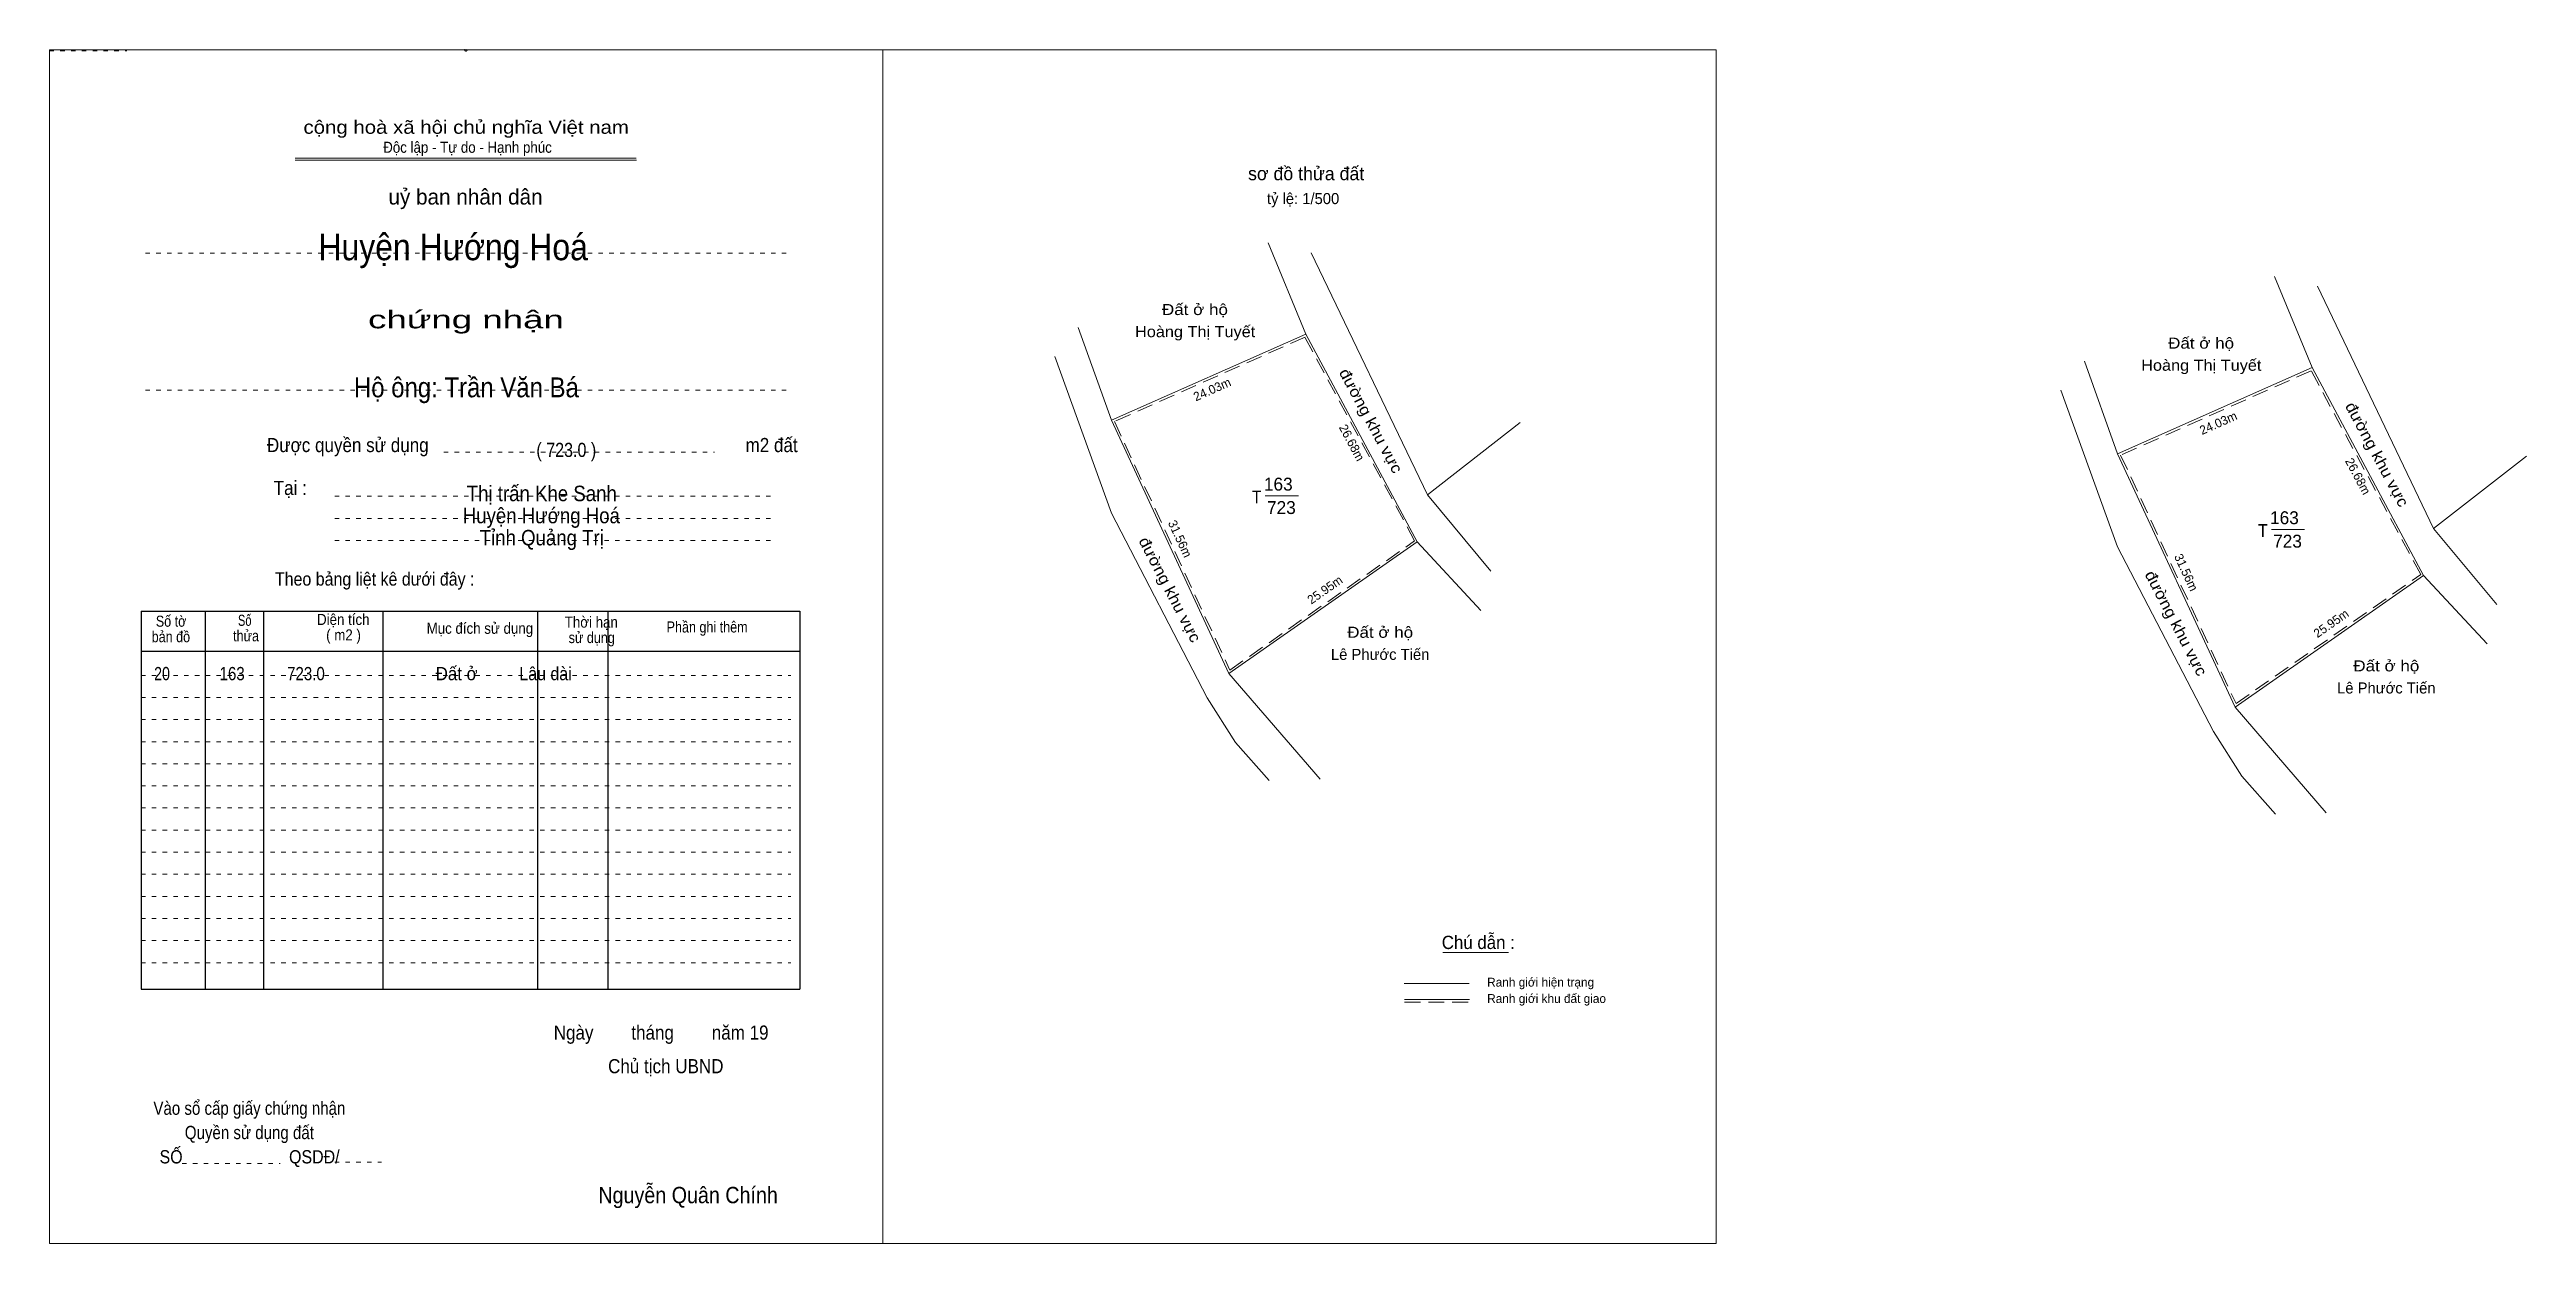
# Model space of a CAD drawing. Header units: centimetres. Extents: x -0.2 to 55.9, y -0.6 to 26.4.
import ezdxf
from ezdxf.enums import TextEntityAlignment as Align

# ---------------------------------------------------------------- set-up
doc = ezdxf.new("R2010")
doc.units = ezdxf.units.CM
doc.header["$LTSCALE"] = 0.12
doc.header["$PDMODE"] = 32
doc.header["$PDSIZE"] = 0.06
doc.linetypes.add('DOTTED', pattern=[1.5, 0.3, -1.2])
doc.linetypes.add('MEDIUM_DASHED', pattern=[4.5, 3, -1.5])
for name, color, linetype, lineweight in [('1', 7, 'DOTTED', 13), ('2', 7, 'Continuous', 13), ('22', 7, 'Continuous', 13), ('3', 7, 'Continuous', 13)]:
    doc.layers.add(name, color=color, linetype=linetype, lineweight=lineweight)
doc.layers.add('34', color=7, linetype='Continuous')

msp = doc.modelspace()

# ---------------------------------------------------------------- linework, layer by layer
at = {"layer": '1', "linetype": 'Continuous'}
for p, q in [((-0.16, 26.41), (-0.16, 24.71)), ((5.4, 23.96), (13.11, 23.96)), ((5.4, 23.91), (13.12, 23.91))]:
    msp.add_line(p, q, dxfattribs=at)
at = {"layer": '1'}
for p, q in [((-0.16, 26.39), (1.59, 26.39)), ((1.59, 26.41), (3.34, 26.41)), ((2.01, 21.81), (16.51, 21.81)), ((8.76, 17.31), (14.88, 17.31)), ((6.29, 16.31), (16.23, 16.31)), ((6.29, 15.81), (16.23, 15.81)), ((6.29, 15.31), (16.23, 15.31)), ((1.91, 12.26), (16.61, 12.26)), ((1.91, 11.76), (16.61, 11.76)), ((1.91, 11.26), (16.61, 11.26)), ((1.91, 10.76), (16.61, 10.76)), ((1.91, 10.26), (16.61, 10.26)), ((1.91, 9.76), (16.61, 9.76)), ((1.91, 9.26), (16.61, 9.26)), ((1.91, 8.76), (16.61, 8.76)), ((1.91, 8.26), (16.61, 8.26)), ((1.91, 7.76), (16.61, 7.76)), ((1.91, 7.26), (16.61, 7.26)), ((1.91, 6.76), (16.61, 6.76)), ((1.91, 6.26), (16.61, 6.26)), ((1.91, 5.76), (16.61, 5.76)), ((2.84, 1.22), (5.06, 1.22)), ((6.29, 1.25), (7.35, 1.25))]:
    msp.add_line(p, q, dxfattribs=at)
at = {"layer": '1', "linetype": 'Continuous', "lineweight": 25}
for p, q in [((1.91, 13.71), (16.81, 13.71)), ((1.91, 13.71), (1.91, 5.16)), ((3.36, 13.71), (3.36, 5.16)), ((4.68, 13.71), (4.68, 5.16)), ((7.38, 13.71), (7.38, 5.16)), ((10.88, 13.71), (10.88, 5.16)), ((12.47, 13.71), (12.47, 5.16)), ((16.81, 13.71), (16.81, 5.16)), ((1.91, 12.81), (16.81, 12.81)), ((1.91, 5.16), (16.81, 5.16))]:
    msp.add_line(p, q, dxfattribs=at)
at = {"layer": '1'}
msp.add_point((9.26, 26.41), dxfattribs=at)
at = {"layer": '2'}
for p, q in [((27.34, 16.32), (28.09, 16.32)), ((50.1, 15.56), (50.85, 15.56)), ((31.36, 5.99), (32.84, 5.99)), ((30.48, 5.29), (31.95, 5.29)), ((30.49, 4.93), (31.96, 4.93))]:
    msp.add_line(p, q, dxfattribs=at)
at = {"layer": '2', "linetype": 'MEDIUM_DASHED'}
msp.add_line((30.49, 4.87), (31.96, 4.87), dxfattribs=at)
at = {"layer": '22'}
for p, q in [((27.41, 22.04), (28.26, 19.98)), ((31.01, 16.34), (28.38, 21.82)), ((50.17, 21.28), (51.02, 19.22)), ((53.77, 15.58), (51.14, 21.06)), ((23.86, 18.03), (23.11, 20.13)), ((28.26, 19.98), (23.86, 18.03)), ((23.86, 15.93), (22.58, 19.47)), ((46.62, 17.27), (45.87, 19.37)), ((51.02, 19.22), (46.62, 17.27)), ((46.62, 15.17), (45.34, 18.71)), ((31.01, 16.34), (33.11, 17.98)), ((53.77, 15.58), (55.87, 17.22)), ((32.44, 14.62), (31.01, 16.34)), ((30.78, 15.28), (32.22, 13.73)), ((55.2, 13.86), (53.77, 15.58)), ((53.54, 14.52), (54.98, 12.97)), ((28.58, 9.91), (26.52, 12.3)), ((51.34, 9.15), (49.28, 11.54))]:
    msp.add_line(p, q, dxfattribs=at)
for points in [[(28.26, 19.98), (30.78, 15.28), (26.52, 12.3), (23.86, 18.03)], [(51.02, 19.22), (53.54, 14.52), (49.28, 11.54), (46.62, 17.27)], [(27.43, 9.88), (26.67, 10.74), (26.03, 11.75), (23.86, 15.93)], [(50.19, 9.12), (49.43, 9.98), (48.79, 10.99), (46.62, 15.17)]]:
    msp.add_lwpolyline(points, dxfattribs=at)
for points in [[(23.86, 18.03), (26.52, 12.3), (30.78, 15.28), (28.26, 19.98)], [(46.62, 17.27), (49.28, 11.54), (53.54, 14.52), (51.02, 19.22)]]:
    msp.add_lwpolyline(points, close=True, dxfattribs=at)
at = {"layer": '22', "linetype": 'MEDIUM_DASHED'}
for points in [[(26.54, 12.38), (30.72, 15.3), (28.24, 19.91), (23.93, 18)], [(49.3, 11.62), (53.48, 14.54), (51, 19.15), (46.69, 17.24)]]:
    msp.add_lwpolyline(points, close=True, dxfattribs=at)
at = {"layer": '3'}
msp.add_line((18.69, 26.41), (18.69, -0.59), dxfattribs=at)
at = {"layer": '3', "linetype": 'DOTTED'}
msp.add_line((2.01, 18.71), (16.51, 18.71), dxfattribs=at)
at = {"layer": '3'}
for points in [[(18.69, 26.41), (-0.16, 26.41), (-0.16, -0.59), (18.69, -0.59)], [(18.69, -0.59), (37.54, -0.59), (37.54, 26.41), (18.69, 26.41)]]:
    msp.add_lwpolyline(points, dxfattribs=at)

# ---------------------------------------------------------------- texts
at = {"layer": '1'}
for s, height, width, p in [('cộng hoà xã hội chủ nghĩa Việt nam', 0.3, 1.15, (9.265, 24.51)), ('Độc lập - Tự do - Hạnh phúc', 0.25, 0.9, (9.295, 24.08)), ('chứng nhận', 0.4, 1.55, (9.26, 20.11)), ('Được quyền sử dụng                                                                   m2 đất', 0.32, 0.9, (10.76, 17.31)), ('Tại :', 0.32, 0.9, (5.285, 16.34)), ('Theo bảng liệt kê dưới đây :', 0.3, 0.9, (7.195, 14.29)), ('Số tờ', 0.25, 0.85, (2.59, 13.36)), ('Số ', 0.25, 0.75, (4.29, 13.38)), ('Diện tích', 0.25, 0.9, (6.485, 13.4)), ('Mục đích sử dụng', 0.25, 0.9, (9.575, 13.2)), ('Thời hạn', 0.25, 0.9, (12.095, 13.34)), ('Phần ghi thêm', 0.25, 0.85, (14.715, 13.23)), ('bản đồ', 0.25, 0.85, (2.585, 13.01)), ('thửa', 0.25, 0.85, (4.285, 13.03)), ('( m2 )', 0.25, 0.9, (6.49, 13.05)), ('sử dụng', 0.25, 0.85, (12.105, 12.99)), ('Ngày        tháng        năm 19', 0.32, 0.9, (13.675, 4.02)), ('Chủ tịch UBND', 0.32, 0.9, (13.78, 3.26)), ('Vào sổ cấp giấy chứng nhận', 0.3, 0.85, (4.36, 2.32)), ('Quyền sử dụng đất', 0.3, 0.85, (4.36, 1.77)), ('SỐ                        QSDĐ/', 0.3, 0.9, (4.365, 1.22))]:
    msp.add_text(s, height=height, dxfattribs=dict(at, width=width)).set_placement(p, align=Align.CENTER)
msp.add_text('uỷ ban nhân dân', height=0.35, dxfattribs=at).set_placement((9.25, 22.91), align=Align.CENTER)
at = {"layer": '2'}
for s, height, p in [(' sơ đồ thửa đất', 0.3, (28.21, 23.46)), (' tỷ lệ: 1/500', 0.25, (28.15, 22.92)), ('Ranh giới hiện trạng', 0.2, (33.57, 5.22)), ('Ranh giới khu đất giao', 0.2, (33.705, 4.85))]:
    msp.add_text(s, height=height, dxfattribs=at).set_placement(p, align=Align.CENTER)
for s, height, width, p in [('Chú dẫn :', 0.3, 0.95, (32.16, 6.07)), ('Nguyễn Quân Chính', 0.37, 0.9, (14.285, 0.32))]:
    msp.add_text(s, height=height, dxfattribs=dict(at, width=width)).set_placement(p, align=Align.CENTER)
at = {"layer": '22'}
for s, width, p in [('Hoàng Thị Tuyết', 1.1, (25.755, 19.91)), ('Đất ở hộ', 1.15, (25.75, 20.41)), ('Đất ở hộ', 1.15, (48.51, 19.65)), ('Hoàng Thị Tuyết', 1.1, (48.515, 19.15)), ('Đất ở hộ', 1.15, (29.94, 13.11)), ('Đất ở hộ', 1.15, (52.7, 12.35))]:
    msp.add_text(s, height=0.25, dxfattribs=dict(at, width=width)).set_placement(p, align=Align.CENTER)
at = {"layer": '22', "width": 1.15}
for rotation, p in [(298.199, (29.62, 17.9591)), (298.199, (52.38, 17.1991)), (297.436, (25.0724, 14.1426)), (297.436, (47.8324, 13.3826))]:
    msp.add_text('đường khu vực', height=0.25, rotation=rotation, dxfattribs=at).set_placement(p, align=Align.CENTER)
at = {"layer": '22'}
for s, rotation, p in [('24.03m', 23.962, (26.1794, 18.6375)), ('26.68m', 298.179, (29.2104, 17.4772)), ('24.03m', 23.962, (48.9394, 17.8775)), ('26.68m', 298.179, (51.9704, 16.7172)), ('31.56m', 294.901, (25.3224, 15.3071)), ('31.56m', 294.901, (48.0824, 14.5471)), ('25.95m', 34.958, (28.7477, 14.1141)), ('25.95m', 34.958, (51.5077, 13.3541))]:
    msp.add_text(s, height=0.2, rotation=rotation, dxfattribs=at).set_placement(p, align=Align.CENTER)
at = {"layer": '22', "width": 0.9}
for p in [(27.04, 16.15), (49.8, 15.39)]:
    msp.add_text('T', height=0.2915, dxfattribs=at).set_placement(p)
at = {"layer": '22'}
for s, p in [('163', (27.31, 16.44)), ('723', (27.38, 15.91)), ('163', (50.07, 15.68)), ('723', (50.14, 15.15))]:
    msp.add_text(s, height=0.2915, dxfattribs=at).set_placement(p)
for p in [(29.94, 12.61), (52.7, 11.85)]:
    msp.add_text('Lê Phước Tiến', height=0.25, dxfattribs=at).set_placement(p, align=Align.CENTER)
at = {"layer": '34'}
for s, height, width, p in [('Huyện Hướng Hoá', 0.6, 0.9, (8.97, 21.65)), ('Hộ ông: Trần Văn Bá', 0.45, 0.9, (9.27, 18.55)), ('( 723.0 )', 0.32, 0.85, (11.53, 17.2)), ('Thị trấn Khe Sanh', 0.35, 0.9, (10.975, 16.2)), ('Huyện Hướng Hoá', 0.35, 0.9, (10.965, 15.7)), ('Tỉnh Quảng Trị', 0.35, 0.9, (10.975, 15.2)), ('20', 0.3, 0.8, (2.385, 12.15)), ('163', 0.3, 0.85, (3.97, 12.15)), ('723.0', 0.3, 0.85, (5.64, 12.15)), ('Đất ở', 0.3, 0.95, (9.05, 12.15)), ('Lâu dài', 0.3, 0.9, (11.06, 12.15))]:
    msp.add_text(s, height=height, dxfattribs=dict(at, width=width)).set_placement(p, align=Align.CENTER)

doc.saveas('drawing.dxf')
